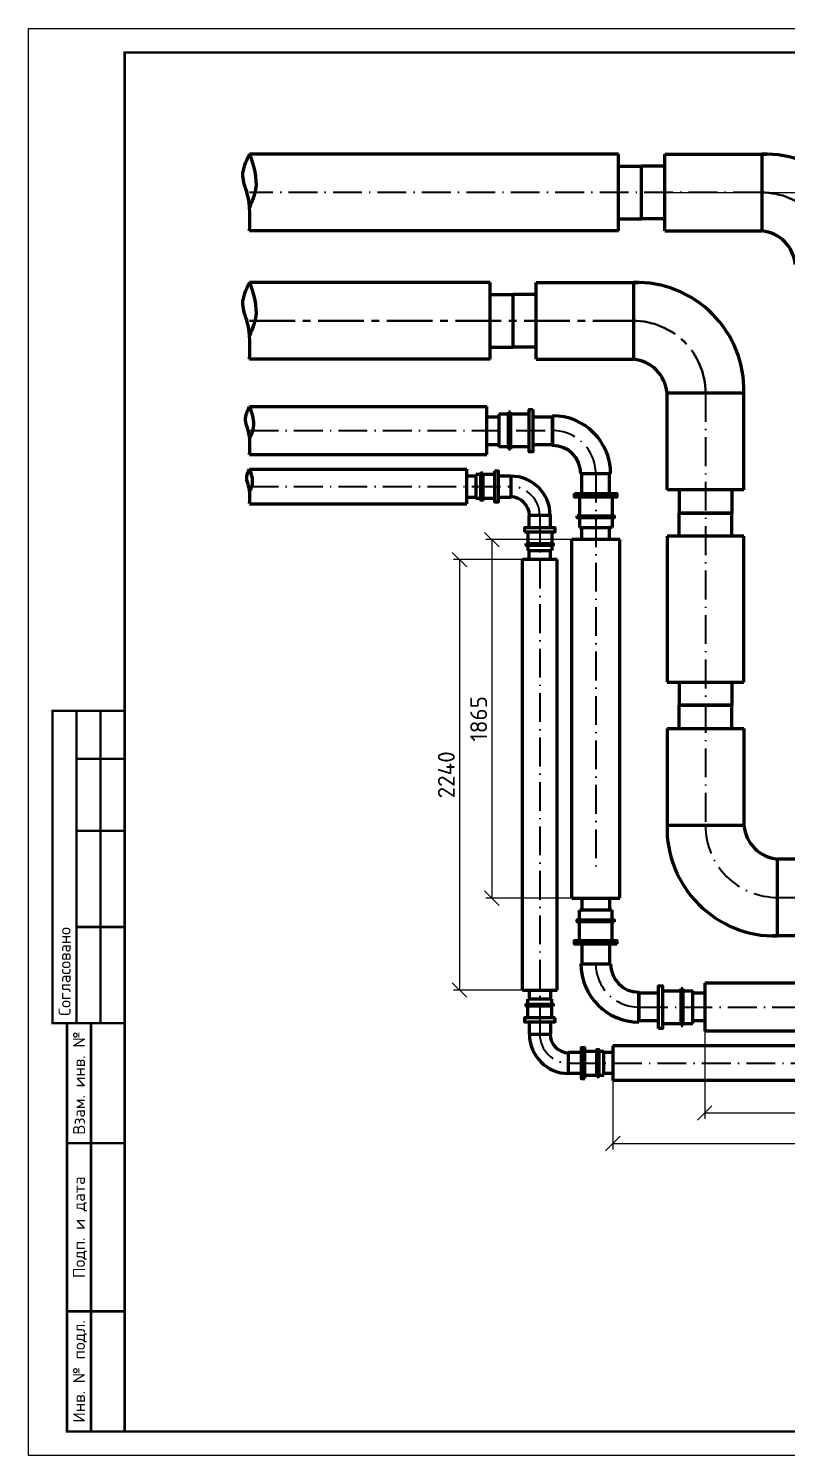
# Model space of a CAD drawing. Header units: millimetres. Extents: x 1990 to 7549, y 397 to 3825.
# Drawn here: x 4772.2 to 4929.9, y 1174.4 to 1471.4 of the extents above; entities that cross this region are included whole.
import ezdxf
from ezdxf.enums import TextEntityAlignment as Align

# ---------------------------------------------------------------- set-up
doc = ezdxf.new("R2010")
doc.units = ezdxf.units.MM
doc.linetypes.add('ACAD_ISO10W100', pattern=[18.5, 12, -3, 0.5, -3])
doc.linetypes.add('осевая2', pattern=[28.575, 19.05, -3.175, 3.175, -3.175])
for name, color, linetype, lineweight in [('2 Рамка обычные', 1, 'Continuous', 60), ('Объекты проект.', 1, 'Continuous', 80), ('Осевая', 2, 'осевая2', 30), ('Размеры на чертеже', 250, 'Continuous', 25)]:
    doc.layers.add(name, color=color, linetype=linetype, lineweight=lineweight)
doc.styles.add('-ISOCPEUR-', font='isocpeur.TTF')
doc.styles.add('GOST', font='gost.shx', dxfattribs={"oblique": 15})
doc.styles.get("Standard").update_dxf_attribs({"font": 'arial.ttf'})
doc.dimstyles.new('Копия М 1 к 25', dxfattribs={"dimtxt": 3.5, "dimasz": 3, "dimexe": 1.25, "dimexo": 0, "dimgap": 1, "dimtad": 1, "dimdec": 0, "dimlfac": 25, "dimzin": 0, "dimdsep": 46, "dimtxsty": 'GOST', "dimblk": 'OBLIQUE', "dimcen": 5, "dimclrd": 256, "dimclre": 256, "dimclrt": 256, "dimazin": 2, "dimtfac": 1, "dimtdec": 0, "dimtmove": 0, "dimatfit": 3, "dimldrblk": 'NONE', "dimfxl": 1.25, "dimtolj": 1, "dimtzin": 0, "dimlwd": -1, "dimlwe": -1, "dimarcsym": 2})

# ---------------------------------------------------------------- blocks, each defined once
blk = doc.blocks.new('*U369')
blk.add_lwpolyline([(0, 0), (420, 0), (420, -297), (0, -297)], close=True)
at = {"const_width": 0.5}
blk.add_lwpolyline([(20, -5), (415, -5), (415, -292), (20, -292)], close=True, dxfattribs=at)
for points in [[(20, -207), (5, -207), (5, -142), (20, -142)], [(10, -142), (10, -207)], [(15, -142), (15, -207)], [(10, -152), (20, -152)], [(10, -167), (20, -167)], [(10, -187), (20, -187)], [(20, -292), (8, -292), (8, -207), (20, -207)], [(13, -207), (13, -292)], [(8, -232), (20, -232)], [(8, -267), (20, -267)]]:
    blk.add_lwpolyline(points, dxfattribs=at)
at = {"style": '-ISOCPEUR-'}
blk.add_text('Согласовано', height=2.5, rotation=90, dxfattribs=at).set_placement((7.5, -205.5), align=Align.MIDDLE_LEFT)
for s, p in [('Взам. инв. №', (10.5, -219.5)), ('Подп. и дата', (10.5, -249.5)), ('Инв. № подл.', (10.5, -279.5))]:
    blk.add_text(s, height=2.5, rotation=90, dxfattribs=at).set_placement(p, align=Align.MIDDLE_CENTER)
blk.add_attdef('РАЗРАБОТАЛ', text='', height=2.5).set_placement((250.5, -264.22), align=Align.MIDDLE_LEFT)
at = {"flags": 8}
for tag, height, p in [('ДАТА', 2.5, (290.07, -264.4)), ('ЛИСТ', 3, (386.39, -271.92)), ('ЛИСТОВ', 3, (403.89, -271.92))]:
    blk.add_attdef(tag, text='', height=height, dxfattribs=at).set_placement(p, align=Align.MIDDLE_CENTER)
blk.add_attdef('ПРОВЕРИЛ', (250.75, -270.73), '', height=2.5)
for tag, p in [('ТЕПЛОВЫЕ_СЕТИ_001', (315.41, -270.98)), ('ИМЯ_ЧЕРТЕЖА_001', (317.51, -285.58))]:
    blk.add_attdef(tag, p, '', height=3, dxfattribs=at)
at = {"style": '-ISOCPEUR-', "flags": 8}
blk.add_attdef('ФОРМАТ', text='', height=3, dxfattribs=at).set_placement((380.97, -294.75), align=Align.MIDDLE_CENTER)
blk = doc.blocks.new('_Oblique')
at = {"color": 0, "linetype": 'ByBlock', "lineweight": -2}
blk.add_line((-0.5, -0.5), (0.5, 0.5), dxfattribs=at)
blk = doc.blocks.new('*D236')
at = {"transparency": 16777216}
for p, q in [((4904.55, 1437.22), (4965.61, 1437.22)), ((4964.36, 1437.22), (4964.36, 1397.22)), ((4939.75, 1397.22), (4965.61, 1397.22))]:
    blk.add_line(p, q, dxfattribs=at)
at = {"layer": 'Defpoints', "color": 0, "lineweight": 35, "transparency": 16777216}
for p in [(4904.55, 1437.22), (4939.75, 1397.22), (4964.36, 1397.22)]:
    blk.add_point(p, dxfattribs=at)
at = {"transparency": 16777216, "xscale": 3, "yscale": 3, "zscale": 3}
for p, rotation in [((4964.36, 1437.22), 90), ((4964.36, 1397.22), 270)]:
    blk.add_blockref('_Oblique', p, dxfattribs=dict(at, rotation=rotation))
at = {"lineweight": 35, "transparency": 16777216, "insert": (4961.61, 1417.22), "char_height": 3.5, "attachment_point": 5, "rotation": 90, "style": '-ISOCPEUR-'}
blk.add_mtext('\\A1;1000', dxfattribs=at)
blk = doc.blocks.new('_None')
blk = doc.blocks.new('*D246')
at = {"transparency": 16777216}
for p, q in [((4893.75, 1252.42), (4893.75, 1238.04)), ((5087.7, 1252.42), (5087.7, 1238.04)), ((4893.75, 1239.29), (5087.7, 1239.29))]:
    blk.add_line(p, q, dxfattribs=at)
at = {"layer": 'Defpoints', "color": 0, "lineweight": 35, "transparency": 16777216}
for p in [(4893.75, 1252.42), (5087.7, 1252.42), (5087.7, 1239.29)]:
    blk.add_point(p, dxfattribs=at)
at = {"transparency": 16777216, "xscale": 3, "yscale": 3, "zscale": 3, "rotation": 180}
blk.add_blockref('_Oblique', (4893.75, 1239.29), dxfattribs=at)
at = {"transparency": 16777216, "xscale": 3, "yscale": 3, "zscale": 3}
blk.add_blockref('_Oblique', (5087.7, 1239.29), dxfattribs=at)
at = {"lineweight": 35, "transparency": 16777216, "insert": (4990.73, 1242.04), "char_height": 3.5, "attachment_point": 5, "style": '-ISOCPEUR-'}
blk.add_mtext('\\A1;4850', dxfattribs=at)
blk = doc.blocks.new('*D247')
at = {"transparency": 16777216}
for p, q in [((4912.88, 1262.67), (4912.88, 1244.4)), ((5068.57, 1262.67), (5068.57, 1244.4)), ((4912.88, 1245.65), (5068.57, 1245.65))]:
    blk.add_line(p, q, dxfattribs=at)
at = {"layer": 'Defpoints', "color": 0, "lineweight": 35, "transparency": 16777216}
for p in [(4912.88, 1262.67), (5068.57, 1262.67), (5068.57, 1245.65)]:
    blk.add_point(p, dxfattribs=at)
at = {"transparency": 16777216, "xscale": 3, "yscale": 3, "zscale": 3, "rotation": 180}
blk.add_blockref('_Oblique', (4912.88, 1245.65), dxfattribs=at)
at = {"transparency": 16777216, "xscale": 3, "yscale": 3, "zscale": 3}
blk.add_blockref('_Oblique', (5068.57, 1245.65), dxfattribs=at)
at = {"lineweight": 35, "transparency": 16777216, "insert": (4990.73, 1248.4), "char_height": 3.5, "attachment_point": 5, "style": '-ISOCPEUR-'}
blk.add_mtext('\\A1;3890', dxfattribs=at)
blk = doc.blocks.new('*D248')
at = {"transparency": 16777216}
for p, q in [((4885.2, 1364.99), (4867.33, 1364.99)), ((4868.58, 1364.99), (4868.58, 1290.35)), ((4885.2, 1290.35), (4867.33, 1290.35))]:
    blk.add_line(p, q, dxfattribs=at)
at = {"layer": 'Defpoints', "color": 0, "lineweight": 35, "transparency": 16777216}
for p in [(4885.2, 1364.99), (4868.58, 1290.35), (4885.2, 1290.35)]:
    blk.add_point(p, dxfattribs=at)
at = {"transparency": 16777216, "xscale": 3, "yscale": 3, "zscale": 3}
for p, rotation in [((4868.58, 1364.99), 90), ((4868.58, 1290.35), 270)]:
    blk.add_blockref('_Oblique', p, dxfattribs=dict(at, rotation=rotation))
at = {"lineweight": 35, "transparency": 16777216, "insert": (4865.83, 1327.67), "char_height": 3.5, "attachment_point": 5, "rotation": 90, "style": '-ISOCPEUR-'}
blk.add_mtext('\\A1;1865', dxfattribs=at)
blk = doc.blocks.new('*D249')
at = {"transparency": 16777216}
for p, q in [((4874.95, 1360.82), (4860.6, 1360.82)), ((4861.85, 1360.82), (4861.85, 1271.22)), ((4874.95, 1271.22), (4860.6, 1271.22))]:
    blk.add_line(p, q, dxfattribs=at)
at = {"layer": 'Defpoints', "color": 0, "lineweight": 35, "transparency": 16777216}
for p in [(4874.95, 1360.82), (4861.85, 1271.22), (4874.95, 1271.22)]:
    blk.add_point(p, dxfattribs=at)
at = {"transparency": 16777216, "xscale": 3, "yscale": 3, "zscale": 3}
for p, rotation in [((4861.85, 1360.82), 90), ((4861.85, 1271.22), 270)]:
    blk.add_blockref('_Oblique', p, dxfattribs=dict(at, rotation=rotation))
at = {"lineweight": 35, "transparency": 16777216, "insert": (4859.1, 1316.02), "char_height": 3.5, "attachment_point": 5, "rotation": 90, "style": '-ISOCPEUR-'}
blk.add_mtext('\\A1;2240', dxfattribs=at)

msp = doc.modelspace()

# ---------------------------------------------------------------- linework, layer by layer
at = {"color": 3, "linetype": 'ACAD_ISO10W100', "lineweight": 35, "ltscale": 0.5}
for p, q in [((4924.774, 1437.211), (4818.152, 1437.211)), ((4913.037, 1395.519), (4913.037, 1305.494)), ((4818.152, 1387.668), (4881.201, 1387.668)), ((4890.201, 1378.668), (4890.201, 1296.668)), ((4818.152, 1376.02), (4872.553, 1376.02)), ((4878.553, 1370.02), (4878.553, 1262.02)), ((4928.037, 1290.501), (5053.442, 1290.496)), ((4899.201, 1267.668), (4990.727, 1267.668)), ((4884.553, 1256.02), (4990.727, 1256.02))]:
    msp.add_line(p, q, dxfattribs=at)
for centre, radius, start, end in [((4881.201, 1378.668), 9, 0, 90), ((4872.553, 1370.02), 6, 0, 90), ((4928.025, 1305.489), 14.988, 179.9812, 270.0464), ((4899.201, 1276.668), 9, 180, 270), ((4884.553, 1262.02), 6, 180, 270)]:
    msp.add_arc(centre, radius, start, end, dxfattribs=at)
at = {"layer": '2 Рамка обычные'}
for p, q in [((4894.949, 1445.216), (4818.152, 1445.216)), ((4894.949, 1429.216), (4894.949, 1445.216)), ((4904.549, 1429.216), (4904.549, 1445.216)), ((4904.549, 1445.216), (4925.805, 1445.216)), ((4924.774, 1445.216), (4924.774, 1429.216)), ((4894.949, 1442.676), (4899.749, 1442.676)), ((4904.549, 1442.676), (4899.749, 1442.676)), ((4899.749, 1431.749), (4899.749, 1442.669)), ((4899.749, 1431.749), (4899.749, 1442.669)), ((4894.949, 1431.756), (4899.749, 1431.756)), ((4904.549, 1431.756), (4899.749, 1431.756)), ((4894.949, 1429.216), (4818.152, 1429.216)), ((4904.549, 1429.216), (4924.774, 1429.216))]:
    msp.add_line(p, q, dxfattribs=at)
at = {"layer": '2 Рамка обычные', "color": 5}
for p, q in [((4868.237, 1418.504), (4818.152, 1418.504)), ((4868.237, 1402.504), (4868.237, 1418.504)), ((4877.837, 1402.511), (4877.837, 1418.511)), ((4877.837, 1418.511), (4899.093, 1418.511)), ((4898.061, 1418.511), (4898.061, 1402.511)), ((4868.237, 1415.964), (4873.037, 1415.964)), ((4877.837, 1415.971), (4873.037, 1415.971)), ((4873.037, 1405.044), (4873.037, 1415.964)), ((4868.237, 1405.044), (4873.037, 1405.044)), ((4877.837, 1405.051), (4873.037, 1405.051)), ((4868.237, 1402.504), (4818.152, 1402.504)), ((4877.837, 1402.511), (4898.061, 1402.511)), ((4921.037, 1375.311), (4921.037, 1396.588)), ((4905.037, 1395.514), (4921.037, 1395.514)), ((4905.037, 1375.311), (4905.037, 1395.514)), ((4921.037, 1375.311), (4905.037, 1375.311)), ((4907.577, 1375.311), (4907.577, 1370.511)), ((4918.497, 1375.311), (4918.497, 1370.511)), ((4907.577, 1370.511), (4918.497, 1370.511)), ((4907.577, 1370.511), (4918.497, 1370.511)), ((4918.497, 1370.511), (4907.577, 1370.511)), ((4918.497, 1370.511), (4907.577, 1370.511)), ((4918.497, 1370.511), (4907.577, 1370.511)), ((4918.497, 1370.511), (4907.577, 1370.511)), ((4907.577, 1370.511), (4918.497, 1370.511)), ((4907.577, 1370.511), (4918.497, 1370.511)), ((4918.497, 1370.511), (4907.577, 1370.511)), ((4918.497, 1370.511), (4907.577, 1370.511)), ((4907.577, 1365.711), (4907.577, 1370.511)), ((4918.497, 1370.511), (4907.577, 1370.511)), ((4918.497, 1370.511), (4907.577, 1370.511)), ((4918.497, 1365.711), (4918.497, 1370.511)), ((4921.037, 1365.711), (4905.037, 1365.711)), ((4905.037, 1365.711), (4905.037, 1335.296)), ((4921.037, 1335.296), (4921.037, 1365.711)), ((4905.037, 1335.296), (4921.037, 1335.296)), ((4907.577, 1335.296), (4907.577, 1330.496)), ((4918.497, 1335.296), (4918.497, 1330.496)), ((4918.497, 1330.496), (4907.577, 1330.496)), ((4918.497, 1330.496), (4907.577, 1330.496)), ((4907.577, 1330.496), (4918.497, 1330.496)), ((4907.577, 1330.496), (4918.497, 1330.496)), ((4907.577, 1325.696), (4907.577, 1330.496)), ((4907.577, 1330.496), (4918.497, 1330.496)), ((4907.577, 1330.496), (4918.497, 1330.496)), ((4918.497, 1330.496), (4907.577, 1330.496)), ((4918.497, 1330.496), (4907.577, 1330.496)), ((4907.577, 1330.496), (4918.497, 1330.496)), ((4907.577, 1330.496), (4918.497, 1330.496)), ((4907.577, 1330.496), (4918.497, 1330.496)), ((4907.577, 1330.496), (4918.497, 1330.496)), ((4918.497, 1325.696), (4918.497, 1330.496)), ((4905.037, 1325.696), (4921.037, 1325.696)), ((4905.037, 1325.696), (4905.037, 1304.42)), ((4921.037, 1325.696), (4921.037, 1305.494)), ((4921.037, 1305.494), (4905.037, 1305.494)), ((4928.013, 1282.496), (4928.013, 1298.496)), ((4948.237, 1298.496), (4928.013, 1298.496)), ((4948.237, 1282.496), (4926.981, 1282.496))]:
    msp.add_line(p, q, dxfattribs=at)
at = {"layer": '2 Рамка обычные'}
for centre, radius, start, end in [((4925.289, 1422.756), 22.466, 358.62986, 91.31538), ((4924.073, 1421.542), 7.706, 5.03734, 84.78251)]:
    msp.add_arc(centre, radius, start, end, dxfattribs=at)
at = {"layer": '2 Рамка обычные', "color": 5}
for centre, radius, start, end in [((4898.577, 1396.051), 22.466, 358.62986, 91.31538), ((4897.36, 1394.837), 7.706, 5.03734, 84.78251), ((4927.497, 1304.957), 22.466, 178.62986, 271.31538), ((4928.713, 1306.171), 7.706, 185.03734, 264.78251)]:
    msp.add_arc(centre, radius, start, end, dxfattribs=at)
for points in [[(4818.152, 1402.504), (4817.69, 1410.242), (4816.765, 1413.999), (4818.152, 1418.504)], [(4818.152, 1418.504), (4819.409, 1411.163), (4818.149, 1407.459)]]:
    msp.add_spline(points, degree=3, dxfattribs=at)
at = {"layer": 'Объекты проект.', "color": 4, "lineweight": 60}
for p, q in [((4818.152, 1392.668), (4867.521, 1392.668)), ((4867.521, 1382.668), (4867.521, 1392.668)), ((4867.521, 1382.668), (4867.521, 1392.668)), ((4867.521, 1390.548), (4870.024, 1390.548)), ((4872.052, 1391.056), (4870.024, 1391.056)), ((4870.024, 1391.056), (4870.024, 1390.548)), ((4870.024, 1390.548), (4870.024, 1384.789)), ((4872.452, 1391.513), (4872.052, 1391.513)), ((4872.052, 1391.056), (4872.052, 1391.513)), ((4872.052, 1384.28), (4872.052, 1391.056)), ((4872.452, 1391.056), (4872.452, 1391.513)), ((4876.321, 1391.056), (4872.452, 1391.056)), ((4872.452, 1391.056), (4872.452, 1384.28)), ((4877.121, 1390.548), (4881.201, 1390.548)), ((4881.201, 1390.768), (4881.201, 1384.568)), ((4881.201, 1384.568), (4881.201, 1390.768)), ((4867.521, 1384.789), (4870.024, 1384.789)), ((4870.024, 1384.28), (4870.024, 1384.789)), ((4872.052, 1384.28), (4870.024, 1384.28)), ((4872.052, 1384.28), (4872.052, 1383.823)), ((4876.321, 1384.28), (4872.452, 1384.28)), ((4872.452, 1384.28), (4872.452, 1383.823)), ((4877.121, 1384.789), (4881.201, 1384.789)), ((4818.152, 1382.668), (4867.521, 1382.668)), ((4872.452, 1383.823), (4872.052, 1383.823)), ((4893.301, 1378.668), (4887.101, 1378.668)), ((4887.321, 1374.588), (4887.321, 1378.668)), ((4893.08, 1374.588), (4893.08, 1378.668)), ((4886.813, 1373.788), (4886.813, 1369.92)), ((4893.589, 1373.788), (4893.589, 1369.92)), ((4886.813, 1369.92), (4886.356, 1369.92)), ((4886.356, 1369.92), (4886.356, 1369.52)), ((4886.813, 1369.52), (4886.356, 1369.52)), ((4886.813, 1369.52), (4886.813, 1367.492)), ((4893.589, 1369.92), (4894.046, 1369.92)), ((4893.589, 1369.52), (4894.046, 1369.52)), ((4893.589, 1369.52), (4893.589, 1367.492)), ((4894.046, 1369.92), (4894.046, 1369.52)), ((4886.813, 1367.492), (4887.321, 1367.492)), ((4887.321, 1364.988), (4887.321, 1367.492)), ((4887.321, 1367.492), (4893.08, 1367.492)), ((4893.08, 1364.988), (4893.08, 1367.492)), ((4893.589, 1367.492), (4893.08, 1367.492)), ((4885.201, 1290.348), (4885.201, 1364.988)), ((4895.201, 1364.988), (4885.201, 1364.988)), ((4895.201, 1290.348), (4895.201, 1364.988)), ((4885.201, 1290.348), (4895.201, 1290.348)), ((4887.322, 1290.348), (4887.322, 1287.844)), ((4893.081, 1290.348), (4893.081, 1287.844)), ((4886.813, 1285.816), (4886.813, 1287.844)), ((4886.813, 1287.844), (4887.322, 1287.844)), ((4893.081, 1287.844), (4887.322, 1287.844)), ((4893.589, 1287.844), (4893.081, 1287.844)), ((4893.589, 1285.816), (4893.589, 1287.844)), ((4886.356, 1285.416), (4886.356, 1285.816)), ((4886.813, 1285.816), (4886.356, 1285.816)), ((4886.813, 1285.416), (4886.356, 1285.416)), ((4886.813, 1281.548), (4886.813, 1285.416)), ((4893.589, 1285.816), (4894.046, 1285.816)), ((4893.589, 1281.548), (4893.589, 1285.416)), ((4893.589, 1285.416), (4894.046, 1285.416)), ((4894.046, 1285.416), (4894.046, 1285.816)), ((4887.322, 1280.748), (4887.322, 1276.668)), ((4893.081, 1280.748), (4893.081, 1276.668)), ((4887.101, 1276.668), (4893.301, 1276.668)), ((4907.95, 1271.056), (4907.95, 1271.513)), ((4907.95, 1271.513), (4908.35, 1271.513)), ((4908.35, 1271.056), (4908.35, 1271.513)), ((4990.727, 1272.668), (4912.881, 1272.668)), ((4912.881, 1272.668), (4912.881, 1262.668)), ((4912.881, 1272.668), (4912.881, 1262.668)), ((4899.201, 1264.568), (4899.201, 1270.768)), ((4899.201, 1270.768), (4899.201, 1264.568)), ((4903.281, 1270.547), (4899.201, 1270.547)), ((4904.081, 1271.056), (4907.95, 1271.056)), ((4907.95, 1264.28), (4907.95, 1271.056)), ((4908.35, 1271.056), (4910.378, 1271.056)), ((4908.35, 1271.056), (4908.35, 1264.28)), ((4910.378, 1271.056), (4910.378, 1270.547)), ((4912.881, 1270.547), (4910.378, 1270.547)), ((4910.378, 1264.788), (4910.378, 1270.547)), ((4903.281, 1264.788), (4899.201, 1264.788)), ((4904.081, 1264.28), (4907.95, 1264.28)), ((4907.95, 1264.28), (4907.95, 1263.823)), ((4907.95, 1263.823), (4908.35, 1263.823)), ((4908.35, 1264.28), (4908.35, 1263.823)), ((4908.35, 1264.28), (4910.378, 1264.28)), ((4912.881, 1264.788), (4910.378, 1264.788)), ((4910.378, 1264.28), (4910.378, 1264.788)), ((4990.727, 1262.668), (4912.881, 1262.668))]:
    msp.add_line(p, q, dxfattribs=at)
at = {"layer": 'Объекты проект.', "color": 6, "lineweight": 60, "true_color": 0xff00ff}
for p, q in [((4818.152, 1379.62), (4863.353, 1379.62)), ((4863.353, 1372.42), (4863.353, 1379.62)), ((4863.353, 1372.42), (4863.353, 1379.62)), ((4863.353, 1378.22), (4865.248, 1378.22)), ((4866.28, 1378.533), (4865.248, 1378.533)), ((4865.248, 1378.533), (4865.248, 1378.22)), ((4865.248, 1378.22), (4865.248, 1373.82)), ((4866.68, 1378.827), (4866.28, 1378.827)), ((4866.28, 1378.533), (4866.28, 1378.827)), ((4866.68, 1378.533), (4866.68, 1378.827)), ((4869.147, 1378.533), (4866.68, 1378.533)), ((4869.947, 1378.22), (4872.553, 1378.22)), ((4872.553, 1378.18), (4872.553, 1373.86)), ((4818.152, 1372.42), (4863.353, 1372.42)), ((4863.353, 1373.82), (4865.248, 1373.82)), ((4865.248, 1373.507), (4865.248, 1373.82)), ((4866.28, 1373.507), (4865.248, 1373.507)), ((4866.28, 1373.507), (4866.28, 1373.213)), ((4866.68, 1373.213), (4866.28, 1373.213)), ((4869.147, 1373.507), (4866.68, 1373.507)), ((4866.68, 1373.507), (4866.68, 1373.213)), ((4869.947, 1373.82), (4872.553, 1373.82)), ((4876.353, 1367.414), (4876.353, 1370.02)), ((4880.713, 1370.02), (4876.393, 1370.02)), ((4880.753, 1367.414), (4880.753, 1370.02)), ((4876.04, 1366.614), (4876.04, 1364.147)), ((4881.066, 1366.614), (4881.066, 1364.147)), ((4876.04, 1364.147), (4875.746, 1364.147)), ((4875.746, 1364.147), (4875.746, 1363.747)), ((4876.04, 1363.747), (4875.746, 1363.747)), ((4876.04, 1363.747), (4876.04, 1362.715)), ((4881.066, 1364.147), (4881.36, 1364.147)), ((4881.066, 1363.747), (4881.36, 1363.747)), ((4881.066, 1363.747), (4881.066, 1362.715)), ((4881.36, 1364.147), (4881.36, 1363.747)), ((4874.953, 1271.22), (4874.953, 1360.82)), ((4882.153, 1360.82), (4874.953, 1360.82)), ((4876.04, 1362.715), (4876.353, 1362.715)), ((4876.353, 1360.82), (4876.353, 1362.715)), ((4876.353, 1362.715), (4880.753, 1362.715)), ((4880.753, 1360.82), (4880.753, 1362.715)), ((4881.066, 1362.715), (4880.753, 1362.715)), ((4882.153, 1271.22), (4882.153, 1360.82)), ((4874.953, 1271.22), (4882.153, 1271.22)), ((4876.353, 1271.22), (4876.353, 1269.326)), ((4880.753, 1271.22), (4880.753, 1269.326)), ((4875.746, 1267.894), (4875.746, 1268.294)), ((4876.04, 1268.294), (4875.746, 1268.294)), ((4876.04, 1268.294), (4876.04, 1269.326)), ((4876.04, 1269.326), (4876.353, 1269.326)), ((4880.753, 1269.326), (4876.353, 1269.326)), ((4881.066, 1269.326), (4880.753, 1269.326)), ((4881.066, 1268.294), (4881.066, 1269.326)), ((4881.066, 1268.294), (4881.36, 1268.294)), ((4881.36, 1267.894), (4881.36, 1268.294)), ((4876.04, 1267.894), (4875.746, 1267.894)), ((4876.04, 1265.426), (4876.04, 1267.894)), ((4881.066, 1265.426), (4881.066, 1267.894)), ((4881.066, 1267.894), (4881.36, 1267.894)), ((4876.353, 1264.626), (4876.353, 1262.02)), ((4880.753, 1264.626), (4880.753, 1262.02)), ((4876.393, 1262.02), (4880.713, 1262.02)), ((4990.727, 1259.62), (4893.753, 1259.62)), ((4893.753, 1259.62), (4893.753, 1252.42)), ((4893.753, 1259.62), (4893.753, 1252.42)), ((4887.16, 1258.22), (4884.553, 1258.22)), ((4884.553, 1253.86), (4884.553, 1258.18)), ((4887.96, 1258.533), (4890.427, 1258.533)), ((4890.427, 1258.533), (4890.427, 1258.827)), ((4890.427, 1258.827), (4890.827, 1258.827)), ((4890.827, 1258.533), (4890.827, 1258.827)), ((4890.827, 1258.533), (4891.859, 1258.533)), ((4891.859, 1258.533), (4891.859, 1258.22)), ((4893.753, 1258.22), (4891.859, 1258.22)), ((4891.859, 1253.82), (4891.859, 1258.22)), ((4887.16, 1253.82), (4884.553, 1253.82)), ((4887.96, 1253.507), (4890.427, 1253.507)), ((4890.427, 1253.507), (4890.427, 1253.213)), ((4890.827, 1253.507), (4890.827, 1253.213)), ((4890.827, 1253.507), (4891.859, 1253.507)), ((4893.753, 1253.82), (4891.859, 1253.82)), ((4891.859, 1253.507), (4891.859, 1253.82)), ((4890.427, 1253.213), (4890.827, 1253.213)), ((4990.727, 1252.42), (4893.753, 1252.42))]:
    msp.add_line(p, q, dxfattribs=at)
at = {"layer": 'Объекты проект.', "color": 4, "lineweight": 60}
for points in [[(4877.121, 1392.088), (4877.121, 1383.249), (4876.321, 1383.249), (4876.321, 1392.088)], [(4885.781, 1374.588), (4894.62, 1374.588), (4894.62, 1373.788), (4885.781, 1373.788)], [(4886.356, 1369.92), (4894.046, 1369.92), (4894.046, 1369.52), (4886.356, 1369.52)], [(4894.046, 1285.416), (4886.356, 1285.416), (4886.356, 1285.816), (4894.046, 1285.816)], [(4894.621, 1280.748), (4885.782, 1280.748), (4885.782, 1281.548), (4894.621, 1281.548)], [(4903.281, 1263.248), (4903.281, 1272.087), (4904.081, 1272.087), (4904.081, 1263.248)]]:
    msp.add_lwpolyline(points, close=True, dxfattribs=at)
at = {"layer": 'Объекты проект.', "color": 6, "lineweight": 60, "true_color": 0xff00ff}
for points in [[(4866.68, 1378.827), (4866.68, 1373.213), (4866.28, 1373.213), (4866.28, 1378.827)], [(4869.147, 1379.221), (4869.147, 1372.819), (4869.947, 1372.819), (4869.947, 1379.221)], [(4875.352, 1366.614), (4881.754, 1366.614), (4881.754, 1367.414), (4875.352, 1367.414)], [(4875.746, 1364.147), (4881.36, 1364.147), (4881.36, 1363.747), (4875.746, 1363.747)], [(4881.36, 1267.894), (4875.746, 1267.894), (4875.746, 1268.294), (4881.36, 1268.294)], [(4881.754, 1265.426), (4875.352, 1265.426), (4875.352, 1264.626), (4881.754, 1264.626)], [(4887.96, 1252.819), (4887.96, 1259.221), (4887.16, 1259.221), (4887.16, 1252.819)], [(4890.427, 1253.213), (4890.427, 1258.827), (4890.827, 1258.827), (4890.827, 1253.213)]]:
    msp.add_lwpolyline(points, close=True, dxfattribs=at)
at = {"layer": 'Объекты проект.', "color": 4, "lineweight": 60}
for centre, radius, start, end in [((4881.201, 1378.668), 12.1, 0, 90), ((4881.201, 1378.668), 5.9, 0, 90), ((4899.201, 1276.668), 12.1, 180, 270), ((4899.201, 1276.668), 5.9, 180, 270)]:
    msp.add_arc(centre, radius, start, end, dxfattribs=at)
at = {"layer": 'Объекты проект.', "color": 6, "lineweight": 60, "true_color": 0xff00ff}
for centre, radius, start, end in [((4872.553, 1370.02), 8.16, 0, 90), ((4872.553, 1370.02), 3.84, 0, 90), ((4884.553, 1262.02), 8.16, 180, 270), ((4884.553, 1262.02), 3.84, 180, 270)]:
    msp.add_arc(centre, radius, start, end, dxfattribs=at)
at = {"layer": 'Объекты проект.', "lineweight": 60}
for points in [[(4818.152, 1429.216), (4817.69, 1436.954), (4816.765, 1440.712), (4818.152, 1445.216)], [(4818.152, 1429.216), (4817.69, 1436.954), (4816.765, 1440.712), (4818.152, 1445.216)], [(4818.152, 1445.216), (4819.409, 1437.875), (4818.149, 1434.172)], [(4818.152, 1445.216), (4819.409, 1437.875), (4818.149, 1434.172)], [(4818.152, 1402.504), (4817.69, 1410.242), (4816.765, 1413.999), (4818.152, 1418.504)], [(4818.152, 1418.504), (4819.409, 1411.163), (4818.149, 1407.459)]]:
    msp.add_spline(points, degree=3, dxfattribs=at)
at = {"layer": 'Объекты проект.', "color": 4, "lineweight": 60}
for points in [[(4818.152, 1382.668), (4817.873, 1387.673), (4817.313, 1389.944), (4818.152, 1392.668)], [(4818.152, 1392.668), (4818.912, 1388.229), (4818.15, 1385.99)]]:
    msp.add_spline(points, degree=3, dxfattribs=at)
at = {"layer": 'Объекты проект.', "color": 6, "lineweight": 60, "true_color": 0xff00ff}
for points in [[(4818.152, 1372.42), (4817.957, 1376.127), (4817.566, 1377.716), (4818.152, 1379.62)], [(4818.152, 1379.62), (4818.683, 1376.517), (4818.151, 1374.951)]]:
    msp.add_spline(points, degree=3, dxfattribs=at)
at = {"layer": 'Осевая', "color": 3, "lineweight": 40, "ltscale": 0.5}
msp.add_line((4818.152, 1410.504), (4898.037, 1410.507), dxfattribs=at)
for centre in [(4924.761, 1422.224), (4898.049, 1395.519)]:
    msp.add_arc(centre, 14.988, 359.9812, 90.0464, dxfattribs=at)

# ---------------------------------------------------------------- block references
at = {"layer": 'Размеры на чертеже', "lineweight": 90}
msp.add_blockref('*U369', (4772.155, 1471.353), dxfattribs=at)

# ---------------------------------------------------------------- dimensions: what is measured, and where the dimension line sits
at = {"color": 18, "lineweight": 35, "true_color": 0x000000}
for base, p1, p2, picture, middle in [((4964.356, 1397.216), (4904.549, 1437.216), (4939.751, 1397.216), '*D236', (4961.606, 1417.216)), ((4861.854, 1271.22), (4874.953, 1360.82), (4874.953, 1271.22), '*D249', (4859.104, 1316.02))]:
    dim = msp.add_linear_dim(base=base, p1=p1, p2=p2, angle=90, dimstyle='Копия М 1 к 25', override={"dimtxsty": '-ISOCPEUR-'}, dxfattribs=at)
    dim.commit()
    dim.dimension.update_dxf_attribs({"geometry": picture, "text_midpoint": middle})
dim = msp.add_linear_dim(base=(4868.582, 1290.348), p1=(4885.201, 1364.988), p2=(4885.201, 1290.348), angle=90, text='1865', dimstyle='Копия М 1 к 25', override={"dimtxsty": '-ISOCPEUR-'}, dxfattribs=at)
dim.commit()
dim.dimension.update_dxf_attribs({"geometry": '*D248', "text_midpoint": (4865.832, 1327.668)})
for base, p1, p2, text, picture, middle in [((5068.573, 1245.652), (4912.881, 1262.668), (5068.573, 1262.668), '3890', '*D247', (4990.727, 1248.402)), ((5087.701, 1239.295), (4893.753, 1252.42), (5087.701, 1252.42), '4850', '*D246', (4990.727, 1242.045))]:
    dim = msp.add_linear_dim(base=base, p1=p1, p2=p2, text=text, dimstyle='Копия М 1 к 25', override={"dimtxsty": '-ISOCPEUR-'}, dxfattribs=at)
    dim.commit()
    dim.dimension.update_dxf_attribs({"geometry": picture, "text_midpoint": middle})

doc.saveas('drawing.dxf')
